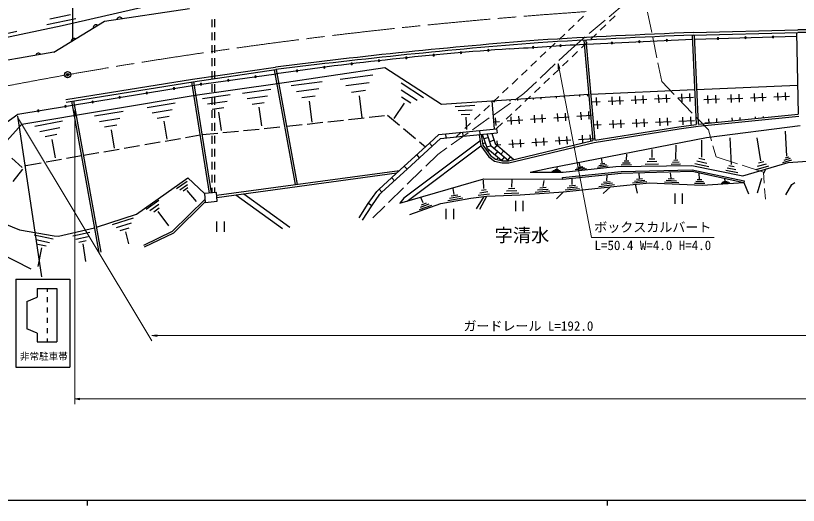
# Model space of a CAD drawing. Units: millimetres, scale not verified. Extents: x 40000 to 680000, y 20000 to 380000.
# Drawn here: x 154273 to 304791, y 204000 to 298255 of the extents above; entities that cross this region are included whole.
import ezdxf
from ezdxf.enums import TextEntityAlignment as Align

# ---------------------------------------------------------------- set-up
doc = ezdxf.new("R2010")
doc.units = ezdxf.units.MM
doc.header["$LTSCALE"] = 1000
doc.header["$PDMODE"] = 32
doc.header["$PDSIZE"] = 500
doc.linetypes.add('CHAIN', pattern=[18.5, 12, -1.5, 3.5, -1.5])
for name, color, linetype, lineweight in [('M-BGD', 7, 'Continuous', 25), ('M-BMK', 2, 'CHAIN', 13), ('M-BMK-HTXT', 7, 'Continuous', 13), ('M-BMK-SRVR', 3, 'Continuous', 25), ('M-STR-HTXT', 7, 'Continuous', 13), ('M-STR-STRC', 7, 'Continuous', 25), ('M-TTL-BAND', 7, 'Continuous', 25)]:
    doc.layers.add(name, color=color, linetype=linetype, lineweight=lineweight)
doc.styles.add('ＭＳ ゴシック', font='')
doc.styles.get('ＭＳ ゴシック').set_extended_font_data('MS Gothic')

# ---------------------------------------------------------------- blocks, each defined once
blk = doc.blocks.new('open_arrow')
at = {"color": 0, "linetype": 'Continuous', "lineweight": -2}
blk.add_lwpolyline([(7.5, 1.25), (0, 0), (7.5, -1.25)], dxfattribs=at)

msp = doc.modelspace()

# ---------------------------------------------------------------- linework, layer by layer
at = {"layer": 'M-BGD'}
for p, q in [((163247, 296345), (179163, 300012)), ((171329, 297217), (187708, 299656)), ((164791, 298401), (160842, 297577)), ((263479, 298127), (262393, 297098)), ((269588, 298200), (268503, 297171)), ((165823, 297659), (160294, 296506)), ((161644, 291235), (171329, 297217)), ((192008, 297528), (192009, 296033)), ((192490, 297549), (192491, 296054)), ((144589, 292428), (163247, 296345)), ((154532, 295180), (149099, 293978)), ((192010, 295036), (192011, 293540)), ((192492, 295057), (192493, 293562)), ((261670, 296412), (260584, 295384)), ((267779, 296485), (266694, 295456)), ((284636, 295006), (304662, 295521)), ((284649, 294508), (304670, 295023)), ((304440, 295017), (304751, 279319)), ((259861, 294698), (258775, 293669)), ((263553, 293529), (265269, 274202)), ((263951, 293550), (265662, 274279)), ((264021, 292768), (284415, 293739)), ((265970, 294771), (264885, 293742)), ((284383, 294497), (285115, 277320)), ((284781, 294511), (285511, 277375)), ((284815, 293727), (304455, 294287)), ((192011, 292543), (192012, 291048)), ((192494, 292565), (192495, 291069)), ((258052, 292983), (256966, 291954)), ((264161, 293056), (263076, 292027)), ((256243, 291269), (255157, 290240)), ((262352, 291342), (261267, 290313)), ((192013, 290051), (192014, 288556)), ((192495, 290072), (192496, 288577)), ((254434, 289554), (253348, 288525)), ((260543, 289627), (259458, 288598)), ((188280, 286020), (204223, 288357)), ((188356, 285528), (204290, 287863)), ((192015, 287559), (192016, 286063)), ((192497, 287580), (192498, 286084)), ((204008, 287821), (208046, 265730)), ((204403, 287877), (208442, 265784)), ((204599, 285218), (225273, 288275)), ((225273, 288275), (236193, 281201)), ((252625, 287840), (251539, 286811)), ((258734, 287912), (257649, 286884)), ((163929, 282105), (188280, 286020)), ((188579, 284875), (204376, 287073)), ((216698, 286009), (222972, 286834)), ((250816, 286125), (249730, 285096)), ((256925, 286198), (255840, 285169)), ((154667, 279277), (188579, 284875)), ((164008, 281613), (188356, 285528)), ((191565, 264095), (188148, 285494)), ((191963, 264129), (188542, 285555)), ((188768, 282918), (204599, 285218)), ((192016, 285066), (192017, 283571)), ((192499, 285087), (192500, 283592)), ((207277, 284815), (213241, 285599)), ((217771, 284782), (222253, 285372)), ((228416, 285293), (232723, 282497)), ((255116, 284483), (254031, 283455)), ((285228, 284036), (304642, 284850)), ((190230, 282328), (195519, 283053)), ((197892, 283359), (203316, 284103)), ((208297, 283649), (212557, 284209)), ((218844, 283556), (221533, 283909)), ((228432, 283971), (231508, 281974)), ((245877, 281887), (264477, 283124)), ((249007, 284411), (247921, 283382)), ((262698, 283006), (262719, 282684)), ((264190, 283105), (264212, 282784)), ((264875, 283147), (284829, 284019)), ((277865, 282992), (277930, 281498)), ((279359, 283057), (279424, 281563)), ((282347, 283188), (282412, 281694)), ((283841, 283253), (283906, 281759)), ((291829, 283052), (291892, 281558)), ((293323, 283115), (293386, 281621)), ((296312, 283240), (296374, 281746)), ((297806, 283303), (297868, 281809)), ((300794, 283428), (300857, 281934)), ((302288, 283490), (302351, 281996)), ((155457, 277389), (188768, 282918)), ((165034, 281778), (170275, 252659)), ((165428, 281841), (170668, 252729)), ((179561, 280601), (184977, 281474)), ((191141, 281298), (194919, 281816)), ((192018, 282574), (192019, 281078)), ((192500, 282595), (192501, 281099)), ((198826, 282303), (202700, 282834)), ((199760, 281247), (202085, 281566)), ((209317, 282483), (211873, 282819)), ((210707, 281799), (211237, 277773)), ((220307, 282836), (220863, 278601)), ((228448, 282649), (230293, 281450)), ((236193, 281201), (245877, 281887)), ((245877, 281887), (246309, 276428)), ((247198, 282696), (246112, 281667)), ((246284, 281914), (246306, 281593)), ((249269, 282113), (249290, 281792)), ((250761, 282212), (250782, 281891)), ((253307, 282769), (252222, 281740)), ((253745, 282410), (253766, 282089)), ((255237, 282510), (255259, 282188)), ((258222, 282708), (258243, 282387)), ((259714, 282807), (259735, 282486)), ((265005, 281682), (266692, 281756)), ((265913, 282470), (265978, 280976)), ((268186, 281821), (271174, 281951)), ((268901, 282600), (268966, 281106)), ((270395, 282666), (270460, 281172)), ((272668, 282017), (275657, 282147)), ((273383, 282796), (273448, 281302)), ((274877, 282862), (274942, 281368)), ((277151, 282212), (280139, 282343)), ((281633, 282408), (284621, 282539)), ((286631, 282086), (289619, 282211)), ((287347, 282865), (287409, 281371)), ((288841, 282927), (288903, 281433)), ((291113, 282274), (294102, 282399)), ((295596, 282462), (298584, 282587)), ((300078, 282650), (303067, 282775)), ((180521, 279573), (184389, 280196)), ((192020, 280081), (192021, 278586)), ((192052, 280268), (194319, 280579)), ((192502, 280102), (192503, 278607)), ((201029, 280632), (201520, 277052)), ((228971, 281434), (227032, 278448)), ((238776, 280741), (242577, 280996)), ((239373, 279973), (242088, 280155)), ((245389, 280981), (244303, 279953)), ((251498, 281054), (250413, 280026)), ((145721, 272907), (154667, 279277)), ((169415, 278954), (174920, 279841)), ((170390, 277908), (174323, 278542)), ((181480, 278544), (183801, 278918)), ((193289, 279668), (193768, 276177)), ((218291, 278263), (221264, 278588)), ((222255, 278696), (225229, 279021)), ((225805, 279084), (228099, 277166)), ((239970, 279205), (241599, 279314)), ((240820, 278723), (240982, 276310)), ((243580, 279267), (242494, 278238)), ((246504, 278609), (246603, 277117)), ((249689, 279340), (248604, 278311)), ((249488, 278807), (249588, 277315)), ((250981, 278907), (251080, 277414)), ((253268, 278309), (256253, 278508)), ((253965, 279105), (254064, 277613)), ((255457, 279204), (255556, 277712)), ((257745, 278607), (260729, 278805)), ((258441, 279403), (258541, 277910)), ((259933, 279502), (260033, 278010)), ((262221, 278904), (265017, 279090)), ((262918, 279700), (263017, 278208)), ((264410, 279799), (264509, 278307)), ((278061, 278510), (278126, 277016)), ((279555, 278575), (279620, 277081)), ((282543, 278706), (282608, 277212)), ((284037, 278771), (284102, 277277)), ((285511, 277375), (304751, 279319)), ((285537, 276977), (304906, 278934)), ((292017, 278570), (292039, 278035)), ((293511, 278633), (293530, 278185)), ((296499, 278758), (296511, 278486)), ((297994, 278820), (298001, 278637)), ((147387, 268426), (155457, 277389)), ((157955, 276974), (163309, 277998)), ((171365, 276863), (173725, 277243)), ((182764, 277962), (183322, 274503)), ((192021, 277589), (192022, 276093)), ((192504, 277610), (192505, 276115)), ((206398, 276964), (209371, 277289)), ((210363, 277397), (213336, 277722)), ((214327, 277830), (217300, 278155)), ((241771, 277552), (240685, 276524)), ((246327, 277848), (247300, 277912)), ((247880, 277625), (246653, 276462)), ((248792, 278012), (251776, 278210)), ((265402, 277209), (266888, 277273)), ((266109, 277988), (266174, 276494)), ((268382, 277339), (271370, 277469)), ((269097, 278118), (269162, 276624)), ((270591, 278184), (270656, 276690)), ((272864, 277535), (275852, 277665)), ((273579, 278314), (273644, 276820)), ((275073, 278380), (275138, 276885)), ((277346, 277730), (280334, 277861)), ((281804, 276856), (285115, 277320)), ((281828, 277926), (284817, 278057)), ((281863, 276461), (285537, 276977)), ((286819, 277604), (288457, 277672)), ((287134, 274813), (305129, 277080)), ((287534, 278382), (287568, 277583)), ((289029, 278445), (289058, 277733)), ((158939, 275973), (162764, 276704)), ((172671, 276271), (173238, 272754)), ((190172, 275349), (193148, 275645)), ((194140, 275743), (197117, 276039)), ((198109, 276138), (201085, 276433)), ((202077, 276532), (205053, 276828)), ((228864, 276526), (231159, 274608)), ((235657, 275383), (240251, 275834)), ((237067, 274720), (236989, 275514)), ((239961, 275838), (238980, 274908)), ((240251, 275834), (246774, 276474)), ((240329, 275040), (240251, 275834)), ((240329, 275040), (246852, 275680)), ((243590, 275360), (243512, 276154)), ((245724, 273132), (244951, 275494)), ((245819, 275579), (246457, 273628)), ((246774, 276474), (246852, 275680)), ((265516, 273852), (281863, 276461)), ((265662, 274279), (281804, 276856)), ((302578, 271189), (302346, 275992)), ((159924, 274972), (162218, 275411)), ((161217, 274427), (161897, 270867)), ((179096, 273439), (182042, 273952)), ((183025, 274123), (185971, 274636)), ((186953, 274807), (189776, 275299)), ((192023, 275096), (192024, 273601)), ((192505, 275118), (192506, 273622)), ((243546, 274126), (228951, 263103)), ((231924, 273968), (233070, 273010)), ((233836, 273713), (235657, 275383)), ((234375, 273125), (236000, 274616)), ((236000, 274616), (240329, 275040)), ((243401, 275345), (243761, 273199)), ((243799, 275381), (244139, 273356)), ((244102, 275349), (243820, 275256)), ((244990, 272635), (244083, 275409)), ((245176, 274804), (244367, 274539)), ((246250, 274260), (245441, 273995)), ((246802, 274132), (246857, 273300)), ((249052, 270335), (265269, 274202)), ((249786, 274331), (249885, 272839)), ((251278, 274430), (251377, 272938)), ((253566, 273833), (256550, 274031)), ((254262, 274628), (254362, 273136)), ((255755, 274728), (255854, 273235)), ((256776, 268906), (287134, 274813)), ((258042, 274130), (261027, 274329)), ((258739, 274926), (258838, 273434)), ((260231, 275025), (260330, 273533)), ((262519, 274428), (265503, 274626)), ((263215, 275224), (263310, 273798)), ((264708, 275323), (264789, 274100)), ((286224, 271035), (286224, 274300)), ((291920, 269574), (291668, 274748)), ((297588, 270331), (296855, 274717)), ((171238, 272070), (174185, 272583)), ((175167, 272754), (178114, 273267)), ((192025, 272604), (192026, 271109)), ((192507, 272625), (192508, 271130)), ((229007, 269281), (233836, 273713)), ((229534, 262550), (243761, 273199)), ((229546, 268693), (234375, 273125)), ((234375, 273125), (233836, 273713)), ((243761, 273199), (245289, 271070)), ((244632, 273730), (244105, 273558)), ((244139, 273356), (245578, 271352)), ((245706, 273186), (244897, 272921)), ((247707, 270363), (244990, 272635)), ((249064, 270338), (245724, 273132)), ((246831, 273315), (246285, 272662)), ((246457, 273628), (250097, 270584)), ((246824, 273385), (247597, 273436)), ((249089, 273535), (252074, 273734)), ((249101, 269937), (265516, 273852)), ((276669, 270975), (276707, 272471)), ((281255, 270662), (281293, 273305)), ((164065, 270810), (166917, 271316)), ((167310, 271385), (170256, 271899)), ((231961, 270909), (231422, 271497)), ((245354, 272331), (245057, 272078)), ((245289, 271070), (246388, 270246)), ((245578, 271352), (246558, 270616)), ((246938, 272116), (246392, 271463)), ((248138, 272223), (247591, 271570)), ((248244, 271023), (247698, 270370)), ((249444, 271130), (248897, 270477)), ((271749, 270473), (271811, 271570)), ((302956, 271039), (302225, 270833)), ((302828, 269988), (326678, 271654)), ((153564, 270846), (155551, 269057)), ((156212, 269417), (159157, 269940)), ((160139, 270114), (163084, 270636)), ((192026, 270112), (192027, 268616)), ((192509, 270133), (192510, 268637)), ((246388, 270246), (247865, 269919)), ((246558, 270616), (247906, 270319)), ((247045, 270917), (246757, 270573)), ((247865, 269919), (249101, 269937)), ((247906, 270319), (249052, 270335)), ((262812, 269245), (262650, 269902)), ((267873, 269525), (266413, 269353)), ((267548, 269766), (266672, 269663)), ((267087, 269898), (266987, 270725)), ((272692, 269510), (270697, 269486)), ((272427, 269872), (271002, 269855)), ((272163, 270235), (271308, 270224)), ((277920, 269664), (275348, 269628)), ((277566, 270158), (275729, 270132)), ((277211, 270651), (276109, 270635)), ((282147, 269643), (280332, 269607)), ((281894, 270027), (280597, 270001)), ((281640, 270411), (280862, 270395)), ((287594, 269131), (284854, 269732)), ((287203, 269818), (285245, 270247)), ((286811, 270505), (285637, 270763)), ((294140, 267447), (302828, 269988)), ((298594, 269698), (296877, 269200)), ((298162, 270127), (297132, 269829)), ((303480, 270417), (301774, 269936)), ((303218, 270728), (301999, 270385)), ((153767, 266351), (155632, 268689)), ((192928, 263678), (228104, 268452)), ((192963, 263280), (227589, 267980)), ((224178, 264850), (229007, 269281)), ((224717, 264262), (229546, 268693)), ((229546, 268693), (229007, 269281)), ((253188, 268099), (256776, 268906)), ((253188, 268099), (259592, 268099)), ((259110, 268241), (257391, 268229)), ((258899, 268398), (257671, 268389)), ((258688, 268554), (257952, 268549)), ((258343, 268657), (258448, 269133)), ((259459, 267092), (270700, 268226)), ((259489, 266794), (270719, 267928)), ((259592, 268099), (269672, 269233)), ((264062, 268770), (261850, 268554)), ((263692, 268958), (262112, 268803)), ((263322, 269146), (262374, 269053)), ((268198, 269283), (266155, 269043)), ((269672, 269233), (284301, 269387)), ((270700, 268226), (284381, 268605)), ((270719, 267928), (284352, 268305)), ((274226, 266979), (274160, 267945)), ((280313, 267005), (280178, 267994)), ((284301, 269387), (294140, 267447)), ((284352, 268305), (294277, 266142)), ((284381, 268605), (294341, 266434)), ((293145, 268004), (290826, 268448)), ((292789, 268573), (291132, 268890)), ((292433, 269142), (291439, 269332)), ((299026, 269268), (296622, 268571)), ((298171, 267915), (298539, 268734)), ((177538, 260042), (187377, 267030)), ((187377, 267030), (190597, 264010)), ((192028, 267619), (192029, 266124)), ((192511, 267640), (192512, 266145)), ((227132, 266478), (226592, 267065)), ((228127, 262141), (244302, 266846)), ((244284, 264990), (244230, 266566)), ((244302, 266846), (259489, 266794)), ((249698, 265262), (249764, 266645)), ((255750, 265369), (255917, 266517)), ((259489, 266794), (259459, 267092)), ((261318, 265726), (261295, 266784)), ((267963, 266460), (268002, 267537)), ((275246, 266537), (273280, 266348)), ((274831, 266821), (273651, 266708)), ((281380, 266404), (279397, 266507)), ((280938, 266754), (279748, 266816)), ((286218, 266632), (285348, 266642)), ((285773, 266867), (285731, 267903)), ((290718, 266421), (290645, 266869)), ((294341, 266434), (294277, 266142)), ((296941, 264127), (297788, 266996)), ((185200, 264959), (187267, 266401)), ((185847, 264755), (187324, 265785)), ((186494, 264551), (187380, 265169)), ((192030, 265127), (192031, 264135)), ((192512, 265148), (192513, 264177)), ((238627, 263854), (238395, 264959)), ((250294, 264975), (249073, 264934)), ((256324, 265158), (255103, 265070)), ((259610, 264373), (268659, 265335)), ((262709, 264917), (259968, 264652)), ((262310, 265232), (260352, 265043)), ((261910, 265547), (260736, 265434)), ((269455, 265676), (266402, 265327)), ((269032, 265985), (266851, 265736)), ((267251, 264034), (268659, 265335)), ((268609, 266295), (267300, 266145)), ((268659, 265335), (276162, 266090)), ((275661, 266253), (272908, 265988)), ((273844, 264103), (273459, 265818)), ((276162, 266090), (286276, 265610)), ((281822, 266053), (279045, 266198)), ((286827, 265935), (284795, 265959)), ((286522, 266284), (285072, 266301)), ((286276, 265610), (294277, 266142)), ((291643, 266083), (289924, 265962)), ((291373, 266215), (290145, 266129)), ((291103, 266347), (290366, 266296)), ((294277, 266142), (295204, 263931)), ((302378, 263779), (303563, 265731)), ((303563, 265731), (304121, 266166)), ((187172, 264587), (188968, 262495)), ((196634, 263779), (205617, 257278)), ((198142, 263983), (207025, 257552)), ((222081, 262077), (223720, 264429)), ((222744, 261635), (224324, 263901)), ((223720, 264429), (224178, 264850)), ((224717, 264262), (224178, 264850)), ((224324, 263901), (224717, 264262)), ((239795, 263420), (237717, 263060)), ((239302, 263717), (238055, 263500)), ((241821, 263137), (244894, 263515)), ((242868, 261047), (244384, 263452)), ((245402, 263890), (243250, 263613)), ((243521, 261029), (244907, 263515)), ((245078, 264315), (243542, 264117)), ((244755, 264740), (243833, 264621)), ((244894, 263515), (251282, 263755)), ((251064, 264081), (248215, 263984)), ((250679, 264528), (248644, 264459)), ((251282, 263755), (259610, 264373)), ((257027, 264451), (254179, 264247)), ((256676, 264805), (254641, 264659)), ((258287, 262970), (259610, 264373)), ((281027, 264042), (281027, 262048)), ((282523, 262048), (282523, 264042)), ((179384, 261034), (181787, 262717)), ((180106, 260773), (181823, 261975)), ((184458, 256780), (190690, 262944)), ((184691, 256449), (190735, 262427)), ((220320, 259316), (222081, 262077)), ((222755, 261650), (222101, 262106)), ((228951, 263103), (228127, 262141)), ((230059, 259978), (236034, 262072)), ((233736, 261948), (232044, 261330)), ((232639, 262214), (232187, 263250)), ((233247, 262169), (232232, 261799)), ((236034, 262072), (241821, 263137)), ((240287, 263124), (237379, 262619)), ((250370, 262609), (250370, 260615)), ((251866, 260615), (251866, 262609)), ((180828, 260511), (181859, 261233)), ((181596, 260538), (183660, 257806)), ((220993, 258887), (222744, 261635)), ((234225, 261726), (231857, 260861)), ((237027, 261065), (237027, 259071)), ((238522, 259071), (238522, 261065)), ((149413, 259304), (154993, 257020)), ((169802, 257541), (177538, 260042)), ((172874, 258082), (176912, 259332)), ((162497, 255818), (169416, 257430)), ((173636, 257488), (176521, 258381)), ((174399, 256894), (176129, 257430)), ((192916, 258639), (192916, 256645)), ((194412, 256645), (194412, 258639)), ((154993, 257020), (161690, 255852)), ((157802, 256061), (161456, 255291)), ((165251, 255875), (168568, 256596)), ((175388, 256647), (175944, 254329)), ((178895, 254101), (184458, 256780)), ((179068, 253742), (184691, 256449)), ((158175, 255165), (160785, 254615)), ((161690, 255852), (162497, 255818)), ((165835, 255259), (168204, 255774)), ((166418, 254643), (167840, 254952)), ((148007, 254168), (157174, 249551)), ((158548, 254269), (160114, 253939)), ((159231, 253580), (158554, 250002)), ((167202, 254318), (167718, 250941))]:
    msp.add_line(p, q, dxfattribs=at)
msp.add_lwpolyline([(190745, 262321), (193029, 262521), (192881, 264210), (190597, 264010)], close=True, dxfattribs=at)
for centre, radius, start, end in [((174271, 297386), 565, 36.54234, 160.39736), ((169725, 295913), 565, 59.77392, 183.62894), ((312512, -1055181), 1350726, 88.58875, 90.33299), ((312512, -1055181), 1350227, 88.66557, 90.33278), ((165483, 293294), 565, 59.77392, 183.62894), ((338839, -777217), 1074044, 94.49109, 97.20018), ((341423, -1157156), 1453272, 92.23967, 93.41963), ((341423, -1157156), 1452774, 92.23967, 93.41944), ((279496, 293504), 150, 0, 180), ((289353, 293857), 150, 0, 180), ((289353, 293857), 150, 180, 0), ((294635, 294007), 150, 0, 180), ((294635, 294007), 150, 180, 0), ((299917, 294158), 150, 0, 180), ((299917, 294158), 150, 180, 0), ((338839, -777217), 1073545, 94.49134, 97.19992), ((146562, 1998136), 1709358, 273.44325, 273.92668), ((253786, 292144), 150, 0, 180), ((253786, 292144), 150, 180, 0), ((259059, 292484), 150, 0, 180), ((259059, 292484), 150, 180, 0), ((268940, 293002), 150, 0, 180), ((268940, 293002), 150, 180, 0), ((274218, 293253), 150, 0, 180), ((274218, 293253), 150, 180, 0), ((279496, 293504), 150, 180, 0), ((304150, -556898), 860022, 99.53789, 101.93798), ((158674, 290461), 565, 37.81413, 161.66916), ((294803, -347164), 640651, 94.07955, 98.11428), ((234645, 290656), 150, 0, 180), ((234645, 290656), 150, 180, 0), ((239907, 291131), 150, 0, 180), ((239907, 291131), 150, 180, 0), ((245174, 291562), 150, 0, 180), ((245174, 291562), 150, 180, 0), ((218883, 288972), 150, 0, 180), ((224132, 289577), 150, 0, 180), ((224132, 289577), 150, 180, 0), ((229386, 290138), 150, 0, 180), ((229386, 290138), 150, 180, 0), ((208400, 287634), 150, 0, 180), ((208400, 287634), 150, 180, 0), ((213639, 288325), 150, 0, 180), ((213639, 288325), 150, 180, 0), ((218883, 288972), 150, 180, 0), ((200390, 286518), 150, 0, 180), ((200390, 286518), 150, 180, 0), ((189923, 285062), 150, 0, 180), ((189923, 285062), 150, 180, 0), ((195157, 285790), 150, 0, 180), ((195157, 285790), 150, 180, 0), ((179491, 283375), 150, 0, 180), ((179491, 283375), 150, 180, 0), ((184704, 284236), 150, 0, 180), ((184704, 284236), 150, 180, 0), ((169064, 281654), 150, 0, 180), ((169064, 281654), 150, 180, 0), ((174278, 282514), 150, 0, 180), ((174278, 282514), 150, 180, 0), ((158637, 279933), 150, 0, 180), ((163851, 280793), 150, 0, 180), ((163851, 280793), 150, 180, 0), ((158637, 279933), 150, 180, 0)]:
    msp.add_arc(centre, radius, start, end, dxfattribs=at)
at = {"layer": 'M-BMK'}
for centre, radius, start, end in [((328069, -642661), 943864, 93.89472, 99.99373), ((330046, -644426), 945947, 100.09308, 106.17496)]:
    msp.add_arc(centre, radius, start, end, dxfattribs=at)
at = {"layer": 'M-BMK-HTXT'}
for p, q in [((268394, 298019), (271441, 300592)), ((275811, 298926), (276602, 295017)), ((264586, 294803), (267632, 297376)), ((261141, 291894), (263824, 294160)), ((276800, 294040), (277591, 290131)), ((258757, 289640), (261141, 291894)), ((277789, 289154), (278517, 285556)), ((255135, 286216), (258032, 288955)), ((252026, 283277), (254410, 285531)), ((278517, 285556), (280922, 283075)), ((250239, 282011), (252026, 283277)), ((281615, 282359), (284391, 279495)), ((246171, 279131), (249425, 281435)), ((242102, 276250), (245357, 278554)), ((285085, 278779), (287490, 276298)), ((238034, 273369), (241289, 275674)), ((287490, 276298), (288099, 274178)), ((235434, 271527), (237221, 272793)), ((288375, 273220), (288985, 271100)), ((233124, 269271), (235434, 271527)), ((288985, 271100), (293069, 269760)), ((294016, 269449), (298100, 268109)), ((229559, 265787), (232411, 268574)), ((298100, 268109), (298244, 266007)), ((225994, 262303), (228846, 265090)), ((298312, 265012), (298456, 262910)), ((222971, 259350), (225281, 261606))]:
    msp.add_line(p, q, dxfattribs=at)
at = {"layer": 'M-BMK-SRVR'}
msp.add_circle((164270, 286882), 598, dxfattribs=at)
msp.add_point((164270, 286882), dxfattribs=at)
at = {"layer": 'M-STR-HTXT'}
for p, q in [((165628, 280037), (165628, 223495)), ((154839, 278399), (180483, 235672)), ((180483, 236669), (332578, 236669)), ((165628, 224492), (552452, 224492))]:
    msp.add_line(p, q, dxfattribs=at)
msp.add_lwpolyline([(258577, 289045), (264987, 255576), (288611, 255576)], dxfattribs=at)
at = {"layer": 'M-STR-STRC'}
for p, q in [((165254, 293567), (165351, 320868)), ((154608, 278898), (159272, 247956)), ((154337, 247529), (154337, 230580)), ((154337, 247529), (164706, 247529)), ((164706, 247529), (164706, 230580)), ((158425, 245734), (162213, 245734)), ((158425, 245734), (158425, 244039)), ((160319, 245734), (160319, 245086)), ((162213, 245734), (162213, 235465)), ((156431, 243242), (158425, 244039)), ((160319, 244089), (160319, 243092)), ((156431, 243242), (156431, 237958)), ((160319, 242095), (160319, 241098)), ((160319, 240101), (160319, 239104)), ((158425, 237160), (156431, 237958)), ((160319, 238107), (160319, 237110)), ((158425, 237160), (158425, 235465)), ((158425, 235465), (162213, 235465)), ((160319, 236113), (160319, 235465)), ((154337, 230580), (164706, 230580))]:
    msp.add_line(p, q, dxfattribs=at)
at = {"layer": 'M-TTL-BAND'}
for p, q in [((40000, 205000), (579000, 205000)), ((168000, 205000), (168000, 204000)), ((268000, 205000), (268000, 204000))]:
    msp.add_line(p, q, dxfattribs=at)

# ---------------------------------------------------------------- block references
at = {"layer": 'M-STR-HTXT', "xscale": 133, "yscale": 133, "rotation": 280.8}
msp.add_blockref('open_arrow', (258577, 289045), dxfattribs=at)
at = {"layer": 'M-STR-HTXT', "xscale": 133, "yscale": 133}
for p in [(180483, 236669), (165628, 224492)]:
    msp.add_blockref('open_arrow', p, dxfattribs=at)

# ---------------------------------------------------------------- texts
at = {"layer": 'M-BMK-HTXT', "style": 'ＭＳ ゴシック'}
msp.add_text('字清水', height=2566, dxfattribs=at).set_placement((251634, 253938), align=Align.BOTTOM_CENTER)
at = {"layer": 'M-STR-HTXT', "style": 'ＭＳ ゴシック'}
for s, p in [('ボックスカルバート', (276799, 256074)), ('L=50.4 W=4.0 H=4.0', (276808, 252585)), ('ガードレール L=192.0', (252880, 237060))]:
    msp.add_text(s, height=1833, dxfattribs=at).set_placement(p, align=Align.BOTTOM_CENTER)
at = {"layer": 'M-STR-STRC', "style": 'ＭＳ ゴシック'}
msp.add_text('非常駐車帯', height=1320, dxfattribs=at).set_placement((155076, 231619), align=Align.BOTTOM_LEFT)

doc.saveas('drawing.dxf')
